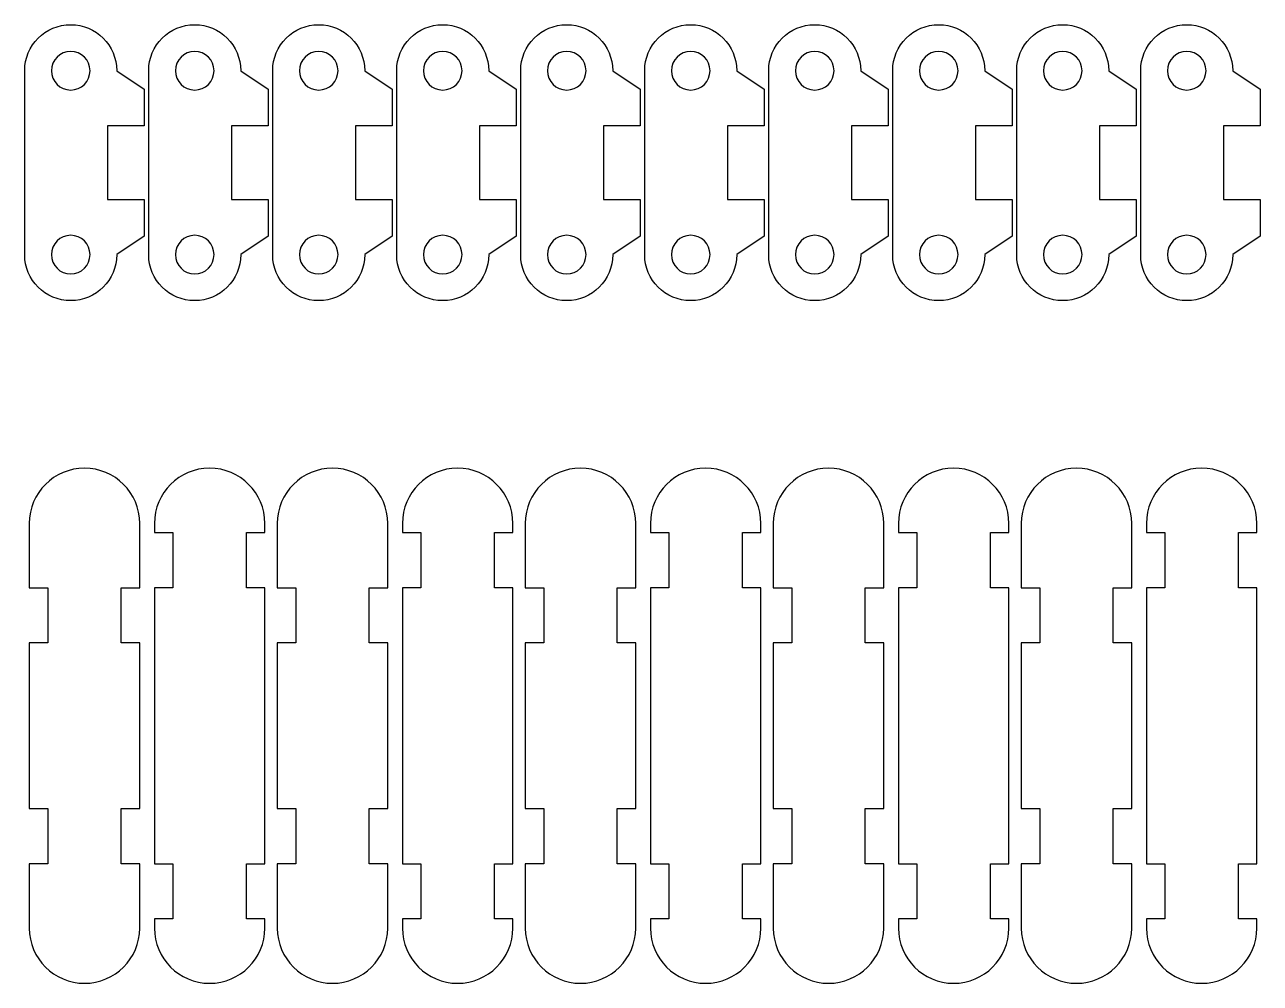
# Model space of a CAD drawing. Header units: inches. Extents: x 1117 to 1992, y -2324 to -585.
# Drawn here: x 1668.4 to 1735.6, y -2292 to -2239.9 of the extents above; entities that cross this region are included whole.
import ezdxf

# ---------------------------------------------------------------- set-up
doc = ezdxf.new("R2010")
doc.units = ezdxf.units.IN
doc.header["$MEASUREMENT"] = 0
doc.layers.add('Layer 1', color=7, linetype='Continuous')

msp = doc.modelspace()

# ---------------------------------------------------------------- linework, layer by layer
at = {"layer": 'Layer 1', "color": 18, "lineweight": 30, "true_color": 0x010101}
for points, knots in [([(1670.903, -2254.86), (1672.284, -2254.86), (1673.404, -2253.741), (1673.404, -2252.36), (1673.404, -2252.36), (1674.903, -2251.36), (1674.903, -2251.36), (1674.903, -2251.36), (1674.903, -2249.36), (1674.903, -2249.36), (1674.903, -2249.36), (1672.902, -2249.36), (1672.902, -2249.36), (1672.902, -2249.36), (1672.902, -2245.36), (1672.902, -2245.36), (1672.902, -2245.36), (1674.903, -2245.36), (1674.903, -2245.36), (1674.903, -2245.36), (1674.903, -2243.36), (1674.903, -2243.36), (1674.903, -2243.36), (1673.404, -2242.36), (1673.404, -2242.36), (1673.404, -2240.979), (1672.284, -2239.86), (1670.903, -2239.86), (1669.523, -2239.86), (1668.403, -2240.979), (1668.403, -2242.36), (1668.403, -2242.36), (1668.403, -2252.36), (1668.403, -2252.36), (1668.403, -2253.741), (1669.523, -2254.86), (1670.903, -2254.86)], [0, 0, 0, 0, 1, 1, 1, 2, 2, 2, 3, 3, 3, 4, 4, 4, 5, 5, 5, 6, 6, 6, 7, 7, 7, 8, 8, 8, 9, 9, 9, 10, 10, 10, 11, 11, 11, 12, 12, 12, 12]), ([(1677.643, -2254.86), (1679.024, -2254.86), (1680.144, -2253.741), (1680.144, -2252.36), (1680.144, -2252.36), (1681.644, -2251.36), (1681.644, -2251.36), (1681.644, -2251.36), (1681.644, -2249.36), (1681.644, -2249.36), (1681.644, -2249.36), (1679.641, -2249.36), (1679.641, -2249.36), (1679.641, -2249.36), (1679.641, -2245.36), (1679.641, -2245.36), (1679.641, -2245.36), (1681.644, -2245.36), (1681.644, -2245.36), (1681.644, -2245.36), (1681.644, -2243.36), (1681.644, -2243.36), (1681.644, -2243.36), (1680.144, -2242.36), (1680.144, -2242.36), (1680.144, -2240.979), (1679.024, -2239.86), (1677.643, -2239.86), (1676.263, -2239.86), (1675.143, -2240.979), (1675.143, -2242.36), (1675.143, -2242.36), (1675.143, -2252.36), (1675.143, -2252.36), (1675.143, -2253.741), (1676.263, -2254.86), (1677.643, -2254.86)], [0, 0, 0, 0, 1, 1, 1, 2, 2, 2, 3, 3, 3, 4, 4, 4, 5, 5, 5, 6, 6, 6, 7, 7, 7, 8, 8, 8, 9, 9, 9, 10, 10, 10, 11, 11, 11, 12, 12, 12, 12]), ([(1684.383, -2254.86), (1685.764, -2254.86), (1686.884, -2253.741), (1686.884, -2252.36), (1686.884, -2252.36), (1688.383, -2251.36), (1688.383, -2251.36), (1688.383, -2251.36), (1688.383, -2249.36), (1688.383, -2249.36), (1688.383, -2249.36), (1686.382, -2249.36), (1686.382, -2249.36), (1686.382, -2249.36), (1686.382, -2245.36), (1686.382, -2245.36), (1686.382, -2245.36), (1688.383, -2245.36), (1688.383, -2245.36), (1688.383, -2245.36), (1688.383, -2243.36), (1688.383, -2243.36), (1688.383, -2243.36), (1686.884, -2242.36), (1686.884, -2242.36), (1686.884, -2240.979), (1685.764, -2239.86), (1684.383, -2239.86), (1683.003, -2239.86), (1681.883, -2240.979), (1681.883, -2242.36), (1681.883, -2242.36), (1681.883, -2252.36), (1681.883, -2252.36), (1681.883, -2253.741), (1683.003, -2254.86), (1684.383, -2254.86)], [0, 0, 0, 0, 1, 1, 1, 2, 2, 2, 3, 3, 3, 4, 4, 4, 5, 5, 5, 6, 6, 6, 7, 7, 7, 8, 8, 8, 9, 9, 9, 10, 10, 10, 11, 11, 11, 12, 12, 12, 12]), ([(1691.123, -2254.86), (1692.504, -2254.86), (1693.624, -2253.741), (1693.624, -2252.36), (1693.624, -2252.36), (1695.124, -2251.36), (1695.124, -2251.36), (1695.124, -2251.36), (1695.124, -2249.36), (1695.124, -2249.36), (1695.124, -2249.36), (1693.122, -2249.36), (1693.122, -2249.36), (1693.122, -2249.36), (1693.122, -2245.36), (1693.122, -2245.36), (1693.122, -2245.36), (1695.124, -2245.36), (1695.124, -2245.36), (1695.124, -2245.36), (1695.124, -2243.36), (1695.124, -2243.36), (1695.124, -2243.36), (1693.624, -2242.36), (1693.624, -2242.36), (1693.624, -2240.979), (1692.504, -2239.86), (1691.123, -2239.86), (1689.743, -2239.86), (1688.623, -2240.979), (1688.623, -2242.36), (1688.623, -2242.36), (1688.623, -2252.36), (1688.623, -2252.36), (1688.623, -2253.741), (1689.743, -2254.86), (1691.123, -2254.86)], [0, 0, 0, 0, 1, 1, 1, 2, 2, 2, 3, 3, 3, 4, 4, 4, 5, 5, 5, 6, 6, 6, 7, 7, 7, 8, 8, 8, 9, 9, 9, 10, 10, 10, 11, 11, 11, 12, 12, 12, 12]), ([(1697.863, -2254.86), (1699.244, -2254.86), (1700.364, -2253.741), (1700.364, -2252.36), (1700.364, -2252.36), (1701.863, -2251.36), (1701.863, -2251.36), (1701.863, -2251.36), (1701.863, -2249.36), (1701.863, -2249.36), (1701.863, -2249.36), (1699.862, -2249.36), (1699.862, -2249.36), (1699.862, -2249.36), (1699.862, -2245.36), (1699.862, -2245.36), (1699.862, -2245.36), (1701.863, -2245.36), (1701.863, -2245.36), (1701.863, -2245.36), (1701.863, -2243.36), (1701.863, -2243.36), (1701.863, -2243.36), (1700.364, -2242.36), (1700.364, -2242.36), (1700.364, -2240.979), (1699.244, -2239.86), (1697.863, -2239.86), (1696.483, -2239.86), (1695.363, -2240.979), (1695.363, -2242.36), (1695.363, -2242.36), (1695.363, -2252.36), (1695.363, -2252.36), (1695.363, -2253.741), (1696.483, -2254.86), (1697.863, -2254.86)], [0, 0, 0, 0, 1, 1, 1, 2, 2, 2, 3, 3, 3, 4, 4, 4, 5, 5, 5, 6, 6, 6, 7, 7, 7, 8, 8, 8, 9, 9, 9, 10, 10, 10, 11, 11, 11, 12, 12, 12, 12]), ([(1704.603, -2254.86), (1705.983, -2254.86), (1707.104, -2253.741), (1707.104, -2252.36), (1707.104, -2252.36), (1708.604, -2251.36), (1708.604, -2251.36), (1708.604, -2251.36), (1708.604, -2249.36), (1708.604, -2249.36), (1708.604, -2249.36), (1706.601, -2249.36), (1706.601, -2249.36), (1706.601, -2249.36), (1706.601, -2245.36), (1706.601, -2245.36), (1706.601, -2245.36), (1708.604, -2245.36), (1708.604, -2245.36), (1708.604, -2245.36), (1708.604, -2243.36), (1708.604, -2243.36), (1708.604, -2243.36), (1707.104, -2242.36), (1707.104, -2242.36), (1707.104, -2240.979), (1705.984, -2239.86), (1704.603, -2239.86), (1703.223, -2239.86), (1702.102, -2240.979), (1702.102, -2242.36), (1702.102, -2242.36), (1702.102, -2252.36), (1702.102, -2252.36), (1702.103, -2253.741), (1703.223, -2254.86), (1704.603, -2254.86)], [0, 0, 0, 0, 1, 1, 1, 2, 2, 2, 3, 3, 3, 4, 4, 4, 5, 5, 5, 6, 6, 6, 7, 7, 7, 8, 8, 8, 9, 9, 9, 10, 10, 10, 11, 11, 11, 12, 12, 12, 12]), ([(1711.343, -2254.86), (1712.724, -2254.86), (1713.844, -2253.741), (1713.844, -2252.36), (1713.844, -2252.36), (1715.343, -2251.36), (1715.343, -2251.36), (1715.343, -2251.36), (1715.343, -2249.36), (1715.343, -2249.36), (1715.343, -2249.36), (1713.342, -2249.36), (1713.342, -2249.36), (1713.342, -2249.36), (1713.342, -2245.36), (1713.342, -2245.36), (1713.342, -2245.36), (1715.343, -2245.36), (1715.343, -2245.36), (1715.343, -2245.36), (1715.343, -2243.36), (1715.343, -2243.36), (1715.343, -2243.36), (1713.844, -2242.36), (1713.844, -2242.36), (1713.844, -2240.979), (1712.724, -2239.86), (1711.343, -2239.86), (1709.963, -2239.86), (1708.843, -2240.979), (1708.843, -2242.36), (1708.843, -2242.36), (1708.843, -2252.36), (1708.843, -2252.36), (1708.843, -2253.741), (1709.963, -2254.86), (1711.343, -2254.86)], [0, 0, 0, 0, 1, 1, 1, 2, 2, 2, 3, 3, 3, 4, 4, 4, 5, 5, 5, 6, 6, 6, 7, 7, 7, 8, 8, 8, 9, 9, 9, 10, 10, 10, 11, 11, 11, 12, 12, 12, 12]), ([(1718.084, -2254.86), (1719.464, -2254.86), (1720.584, -2253.741), (1720.584, -2252.36), (1720.584, -2252.36), (1722.084, -2251.36), (1722.084, -2251.36), (1722.084, -2251.36), (1722.084, -2249.36), (1722.084, -2249.36), (1722.084, -2249.36), (1720.082, -2249.36), (1720.082, -2249.36), (1720.082, -2249.36), (1720.082, -2245.36), (1720.082, -2245.36), (1720.082, -2245.36), (1722.084, -2245.36), (1722.084, -2245.36), (1722.084, -2245.36), (1722.084, -2243.36), (1722.084, -2243.36), (1722.084, -2243.36), (1720.584, -2242.36), (1720.584, -2242.36), (1720.584, -2240.979), (1719.464, -2239.86), (1718.084, -2239.86), (1716.703, -2239.86), (1715.583, -2240.979), (1715.583, -2242.36), (1715.583, -2242.36), (1715.583, -2252.36), (1715.583, -2252.36), (1715.583, -2253.741), (1716.703, -2254.86), (1718.084, -2254.86)], [0, 0, 0, 0, 1, 1, 1, 2, 2, 2, 3, 3, 3, 4, 4, 4, 5, 5, 5, 6, 6, 6, 7, 7, 7, 8, 8, 8, 9, 9, 9, 10, 10, 10, 11, 11, 11, 12, 12, 12, 12]), ([(1724.823, -2254.86), (1726.204, -2254.86), (1727.324, -2253.741), (1727.324, -2252.36), (1727.324, -2252.36), (1728.823, -2251.36), (1728.823, -2251.36), (1728.823, -2251.36), (1728.823, -2249.36), (1728.823, -2249.36), (1728.823, -2249.36), (1726.822, -2249.36), (1726.822, -2249.36), (1726.822, -2249.36), (1726.822, -2245.36), (1726.822, -2245.36), (1726.822, -2245.36), (1728.823, -2245.36), (1728.823, -2245.36), (1728.823, -2245.36), (1728.823, -2243.36), (1728.823, -2243.36), (1728.823, -2243.36), (1727.324, -2242.36), (1727.324, -2242.36), (1727.324, -2240.979), (1726.204, -2239.86), (1724.823, -2239.86), (1723.443, -2239.86), (1722.323, -2240.979), (1722.323, -2242.36), (1722.323, -2242.36), (1722.323, -2252.36), (1722.323, -2252.36), (1722.323, -2253.741), (1723.443, -2254.86), (1724.823, -2254.86)], [0, 0, 0, 0, 1, 1, 1, 2, 2, 2, 3, 3, 3, 4, 4, 4, 5, 5, 5, 6, 6, 6, 7, 7, 7, 8, 8, 8, 9, 9, 9, 10, 10, 10, 11, 11, 11, 12, 12, 12, 12]), ([(1731.564, -2254.86), (1732.944, -2254.86), (1734.064, -2253.741), (1734.064, -2252.36), (1734.064, -2252.36), (1735.564, -2251.36), (1735.564, -2251.36), (1735.564, -2251.36), (1735.564, -2249.36), (1735.564, -2249.36), (1735.564, -2249.36), (1733.562, -2249.36), (1733.562, -2249.36), (1733.562, -2249.36), (1733.562, -2245.36), (1733.562, -2245.36), (1733.562, -2245.36), (1735.564, -2245.36), (1735.564, -2245.36), (1735.564, -2245.36), (1735.564, -2243.36), (1735.564, -2243.36), (1735.564, -2243.36), (1734.064, -2242.36), (1734.064, -2242.36), (1734.064, -2240.979), (1732.944, -2239.86), (1731.564, -2239.86), (1730.183, -2239.86), (1729.063, -2240.979), (1729.063, -2242.36), (1729.063, -2242.36), (1729.063, -2252.36), (1729.063, -2252.36), (1729.063, -2253.741), (1730.183, -2254.86), (1731.564, -2254.86)], [0, 0, 0, 0, 1, 1, 1, 2, 2, 2, 3, 3, 3, 4, 4, 4, 5, 5, 5, 6, 6, 6, 7, 7, 7, 8, 8, 8, 9, 9, 9, 10, 10, 10, 11, 11, 11, 12, 12, 12, 12]), ([(1670.903, -2243.41), (1670.323, -2243.41), (1669.853, -2242.94), (1669.853, -2242.36), (1669.853, -2241.779), (1670.323, -2241.309), (1670.903, -2241.309), (1671.484, -2241.309), (1671.953, -2241.779), (1671.953, -2242.36), (1671.953, -2242.94), (1671.483, -2243.41), (1670.903, -2243.41)], [0, 0, 0, 0, 1, 1, 1, 2, 2, 2, 3, 3, 3, 4, 4, 4, 4]), ([(1677.643, -2243.41), (1677.063, -2243.41), (1676.593, -2242.94), (1676.593, -2242.36), (1676.593, -2241.779), (1677.063, -2241.309), (1677.643, -2241.309), (1678.224, -2241.309), (1678.694, -2241.779), (1678.694, -2242.36), (1678.694, -2242.94), (1678.223, -2243.41), (1677.643, -2243.41)], [0, 0, 0, 0, 1, 1, 1, 2, 2, 2, 3, 3, 3, 4, 4, 4, 4]), ([(1684.383, -2243.41), (1683.802, -2243.41), (1683.333, -2242.94), (1683.333, -2242.36), (1683.333, -2241.779), (1683.802, -2241.309), (1684.383, -2241.309), (1684.963, -2241.309), (1685.433, -2241.779), (1685.433, -2242.36), (1685.433, -2242.94), (1684.963, -2243.41), (1684.383, -2243.41)], [0, 0, 0, 0, 1, 1, 1, 2, 2, 2, 3, 3, 3, 4, 4, 4, 4]), ([(1691.123, -2243.41), (1690.543, -2243.41), (1690.073, -2242.94), (1690.073, -2242.36), (1690.073, -2241.779), (1690.543, -2241.309), (1691.123, -2241.309), (1691.704, -2241.309), (1692.174, -2241.779), (1692.174, -2242.36), (1692.174, -2242.94), (1691.703, -2243.41), (1691.123, -2243.41)], [0, 0, 0, 0, 1, 1, 1, 2, 2, 2, 3, 3, 3, 4, 4, 4, 4]), ([(1697.863, -2243.41), (1697.283, -2243.41), (1696.814, -2242.94), (1696.814, -2242.36), (1696.814, -2241.779), (1697.283, -2241.309), (1697.863, -2241.309), (1698.443, -2241.309), (1698.913, -2241.779), (1698.913, -2242.36), (1698.913, -2242.94), (1698.443, -2243.41), (1697.863, -2243.41)], [0, 0, 0, 0, 1, 1, 1, 2, 2, 2, 3, 3, 3, 4, 4, 4, 4]), ([(1704.603, -2243.41), (1704.023, -2243.41), (1703.553, -2242.94), (1703.553, -2242.36), (1703.553, -2241.779), (1704.023, -2241.309), (1704.603, -2241.309), (1705.184, -2241.309), (1705.654, -2241.779), (1705.654, -2242.36), (1705.653, -2242.94), (1705.183, -2243.41), (1704.603, -2243.41)], [0, 0, 0, 0, 1, 1, 1, 2, 2, 2, 3, 3, 3, 4, 4, 4, 4]), ([(1711.343, -2243.41), (1710.763, -2243.41), (1710.294, -2242.94), (1710.294, -2242.36), (1710.294, -2241.779), (1710.763, -2241.309), (1711.343, -2241.309), (1711.923, -2241.309), (1712.393, -2241.779), (1712.393, -2242.36), (1712.393, -2242.94), (1711.923, -2243.41), (1711.343, -2243.41)], [0, 0, 0, 0, 1, 1, 1, 2, 2, 2, 3, 3, 3, 4, 4, 4, 4]), ([(1718.084, -2243.41), (1717.503, -2243.41), (1717.033, -2242.94), (1717.033, -2242.36), (1717.033, -2241.779), (1717.503, -2241.309), (1718.084, -2241.309), (1718.664, -2241.309), (1719.134, -2241.779), (1719.134, -2242.36), (1719.133, -2242.94), (1718.663, -2243.41), (1718.084, -2243.41)], [0, 0, 0, 0, 1, 1, 1, 2, 2, 2, 3, 3, 3, 4, 4, 4, 4]), ([(1724.823, -2243.41), (1724.243, -2243.41), (1723.774, -2242.94), (1723.774, -2242.36), (1723.774, -2241.779), (1724.243, -2241.309), (1724.823, -2241.309), (1725.404, -2241.309), (1725.874, -2241.779), (1725.874, -2242.36), (1725.874, -2242.94), (1725.404, -2243.41), (1724.823, -2243.41)], [0, 0, 0, 0, 1, 1, 1, 2, 2, 2, 3, 3, 3, 4, 4, 4, 4]), ([(1731.564, -2243.41), (1730.983, -2243.41), (1730.513, -2242.94), (1730.513, -2242.36), (1730.513, -2241.779), (1730.983, -2241.309), (1731.564, -2241.309), (1732.144, -2241.309), (1732.614, -2241.779), (1732.614, -2242.36), (1732.613, -2242.94), (1732.143, -2243.41), (1731.564, -2243.41)], [0, 0, 0, 0, 1, 1, 1, 2, 2, 2, 3, 3, 3, 4, 4, 4, 4]), ([(1670.903, -2253.41), (1670.323, -2253.41), (1669.853, -2252.939), (1669.853, -2252.36), (1669.853, -2251.779), (1670.323, -2251.309), (1670.903, -2251.309), (1671.484, -2251.309), (1671.953, -2251.779), (1671.953, -2252.36), (1671.953, -2252.939), (1671.483, -2253.41), (1670.903, -2253.41)], [0, 0, 0, 0, 1, 1, 1, 2, 2, 2, 3, 3, 3, 4, 4, 4, 4]), ([(1677.643, -2253.41), (1677.063, -2253.41), (1676.593, -2252.939), (1676.593, -2252.36), (1676.593, -2251.779), (1677.063, -2251.309), (1677.643, -2251.309), (1678.224, -2251.309), (1678.694, -2251.779), (1678.694, -2252.36), (1678.694, -2252.939), (1678.223, -2253.41), (1677.643, -2253.41)], [0, 0, 0, 0, 1, 1, 1, 2, 2, 2, 3, 3, 3, 4, 4, 4, 4]), ([(1684.383, -2253.41), (1683.802, -2253.41), (1683.333, -2252.939), (1683.333, -2252.36), (1683.333, -2251.779), (1683.802, -2251.309), (1684.383, -2251.309), (1684.963, -2251.309), (1685.433, -2251.779), (1685.433, -2252.36), (1685.433, -2252.939), (1684.963, -2253.41), (1684.383, -2253.41)], [0, 0, 0, 0, 1, 1, 1, 2, 2, 2, 3, 3, 3, 4, 4, 4, 4]), ([(1691.123, -2253.41), (1690.543, -2253.41), (1690.073, -2252.939), (1690.073, -2252.36), (1690.073, -2251.779), (1690.543, -2251.309), (1691.123, -2251.309), (1691.704, -2251.309), (1692.174, -2251.779), (1692.174, -2252.36), (1692.174, -2252.939), (1691.703, -2253.41), (1691.123, -2253.41)], [0, 0, 0, 0, 1, 1, 1, 2, 2, 2, 3, 3, 3, 4, 4, 4, 4]), ([(1697.863, -2253.41), (1697.283, -2253.41), (1696.814, -2252.939), (1696.814, -2252.36), (1696.814, -2251.779), (1697.283, -2251.309), (1697.863, -2251.309), (1698.443, -2251.309), (1698.913, -2251.779), (1698.913, -2252.36), (1698.913, -2252.939), (1698.443, -2253.41), (1697.863, -2253.41)], [0, 0, 0, 0, 1, 1, 1, 2, 2, 2, 3, 3, 3, 4, 4, 4, 4]), ([(1704.603, -2253.41), (1704.023, -2253.41), (1703.553, -2252.939), (1703.553, -2252.36), (1703.553, -2251.779), (1704.023, -2251.309), (1704.603, -2251.309), (1705.184, -2251.309), (1705.654, -2251.779), (1705.654, -2252.36), (1705.654, -2252.939), (1705.183, -2253.41), (1704.603, -2253.41)], [0, 0, 0, 0, 1, 1, 1, 2, 2, 2, 3, 3, 3, 4, 4, 4, 4]), ([(1711.343, -2253.41), (1710.763, -2253.41), (1710.294, -2252.939), (1710.294, -2252.36), (1710.294, -2251.779), (1710.763, -2251.309), (1711.343, -2251.309), (1711.923, -2251.309), (1712.393, -2251.779), (1712.393, -2252.36), (1712.393, -2252.939), (1711.923, -2253.41), (1711.343, -2253.41)], [0, 0, 0, 0, 1, 1, 1, 2, 2, 2, 3, 3, 3, 4, 4, 4, 4]), ([(1718.084, -2253.41), (1717.503, -2253.41), (1717.033, -2252.939), (1717.033, -2252.36), (1717.033, -2251.779), (1717.503, -2251.309), (1718.084, -2251.309), (1718.664, -2251.309), (1719.134, -2251.779), (1719.134, -2252.36), (1719.134, -2252.939), (1718.663, -2253.41), (1718.084, -2253.41)], [0, 0, 0, 0, 1, 1, 1, 2, 2, 2, 3, 3, 3, 4, 4, 4, 4]), ([(1724.823, -2253.41), (1724.243, -2253.41), (1723.774, -2252.939), (1723.774, -2252.36), (1723.774, -2251.779), (1724.243, -2251.309), (1724.823, -2251.309), (1725.404, -2251.309), (1725.874, -2251.779), (1725.874, -2252.36), (1725.874, -2252.939), (1725.404, -2253.41), (1724.823, -2253.41)], [0, 0, 0, 0, 1, 1, 1, 2, 2, 2, 3, 3, 3, 4, 4, 4, 4]), ([(1731.564, -2253.41), (1730.983, -2253.41), (1730.513, -2252.939), (1730.513, -2252.36), (1730.513, -2251.779), (1730.983, -2251.309), (1731.564, -2251.309), (1732.144, -2251.309), (1732.614, -2251.779), (1732.614, -2252.36), (1732.614, -2252.939), (1732.143, -2253.41), (1731.564, -2253.41)], [0, 0, 0, 0, 1, 1, 1, 2, 2, 2, 3, 3, 3, 4, 4, 4, 4]), ([(1668.653, -2288.968), (1668.653, -2288.968), (1668.653, -2285.468), (1668.653, -2285.468), (1668.653, -2285.468), (1669.655, -2285.468), (1669.655, -2285.468), (1669.655, -2285.468), (1669.655, -2282.468), (1669.655, -2282.468), (1669.655, -2282.468), (1668.653, -2282.468), (1668.653, -2282.468), (1668.653, -2282.468), (1668.653, -2273.468), (1668.653, -2273.468), (1668.653, -2273.468), (1669.655, -2273.468), (1669.655, -2273.468), (1669.655, -2273.468), (1669.655, -2270.468), (1669.655, -2270.468), (1669.655, -2270.468), (1668.653, -2270.468), (1668.653, -2270.468), (1668.653, -2270.468), (1668.653, -2266.967), (1668.653, -2266.967), (1668.653, -2265.312), (1669.997, -2263.967), (1671.653, -2263.967), (1673.31, -2263.967), (1674.653, -2265.312), (1674.653, -2266.967), (1674.653, -2266.967), (1674.653, -2270.468), (1674.653, -2270.468), (1674.653, -2270.468), (1673.655, -2270.468), (1673.655, -2270.468), (1673.655, -2270.468), (1673.655, -2273.468), (1673.655, -2273.468), (1673.655, -2273.468), (1674.653, -2273.468), (1674.653, -2273.468), (1674.653, -2273.468), (1674.653, -2282.468), (1674.653, -2282.468), (1674.653, -2282.468), (1673.655, -2282.468), (1673.655, -2282.468), (1673.655, -2282.468), (1673.655, -2285.468), (1673.655, -2285.468), (1673.655, -2285.468), (1674.653, -2285.468), (1674.653, -2285.468), (1674.653, -2285.468), (1674.653, -2288.968), (1674.653, -2288.968), (1674.653, -2290.625), (1673.31, -2291.968), (1671.653, -2291.968), (1669.997, -2291.968), (1668.653, -2290.625), (1668.653, -2288.968)], [0, 0, 0, 0, 1, 1, 1, 2, 2, 2, 3, 3, 3, 4, 4, 4, 5, 5, 5, 6, 6, 6, 7, 7, 7, 8, 8, 8, 9, 9, 9, 10, 10, 10, 11, 11, 11, 12, 12, 12, 13, 13, 13, 14, 14, 14, 15, 15, 15, 16, 16, 16, 17, 17, 17, 18, 18, 18, 19, 19, 19, 20, 20, 20, 21, 21, 21, 22, 22, 22, 22]), ([(1675.455, -2288.968), (1675.455, -2288.968), (1675.455, -2288.469), (1675.455, -2288.469), (1675.455, -2288.469), (1676.457, -2288.469), (1676.457, -2288.469), (1676.457, -2288.469), (1676.457, -2285.469), (1676.457, -2285.469), (1676.457, -2285.469), (1675.455, -2285.469), (1675.455, -2285.469), (1675.455, -2285.469), (1675.455, -2270.47), (1675.455, -2270.47), (1675.455, -2270.47), (1676.457, -2270.47), (1676.457, -2270.47), (1676.457, -2270.47), (1676.457, -2267.468), (1676.457, -2267.468), (1676.457, -2267.468), (1675.455, -2267.468), (1675.455, -2267.468), (1675.455, -2267.468), (1675.455, -2266.967), (1675.455, -2266.967), (1675.455, -2265.312), (1676.799, -2263.967), (1678.455, -2263.967), (1680.111, -2263.967), (1681.455, -2265.312), (1681.455, -2266.967), (1681.455, -2266.967), (1681.455, -2267.468), (1681.455, -2267.468), (1681.455, -2267.468), (1680.457, -2267.468), (1680.457, -2267.468), (1680.457, -2267.468), (1680.457, -2270.47), (1680.457, -2270.47), (1680.457, -2270.47), (1681.455, -2270.47), (1681.455, -2270.47), (1681.455, -2270.47), (1681.455, -2285.469), (1681.455, -2285.469), (1681.455, -2285.469), (1680.457, -2285.469), (1680.457, -2285.469), (1680.457, -2285.469), (1680.457, -2288.469), (1680.457, -2288.469), (1680.457, -2288.469), (1681.455, -2288.469), (1681.455, -2288.469), (1681.455, -2288.469), (1681.455, -2288.968), (1681.455, -2288.968), (1681.455, -2290.625), (1680.111, -2291.968), (1678.455, -2291.968), (1676.798, -2291.968), (1675.455, -2290.625), (1675.455, -2288.968)], [0, 0, 0, 0, 1, 1, 1, 2, 2, 2, 3, 3, 3, 4, 4, 4, 5, 5, 5, 6, 6, 6, 7, 7, 7, 8, 8, 8, 9, 9, 9, 10, 10, 10, 11, 11, 11, 12, 12, 12, 13, 13, 13, 14, 14, 14, 15, 15, 15, 16, 16, 16, 17, 17, 17, 18, 18, 18, 19, 19, 19, 20, 20, 20, 21, 21, 21, 22, 22, 22, 22]), ([(1682.133, -2288.968), (1682.133, -2288.968), (1682.133, -2285.468), (1682.133, -2285.468), (1682.133, -2285.468), (1683.135, -2285.468), (1683.135, -2285.468), (1683.135, -2285.468), (1683.135, -2282.468), (1683.135, -2282.468), (1683.135, -2282.468), (1682.133, -2282.468), (1682.133, -2282.468), (1682.133, -2282.468), (1682.133, -2273.468), (1682.133, -2273.468), (1682.133, -2273.468), (1683.135, -2273.468), (1683.135, -2273.468), (1683.135, -2273.468), (1683.135, -2270.468), (1683.135, -2270.468), (1683.135, -2270.468), (1682.133, -2270.468), (1682.133, -2270.468), (1682.133, -2270.468), (1682.133, -2266.967), (1682.133, -2266.967), (1682.133, -2265.312), (1683.477, -2263.967), (1685.133, -2263.967), (1686.79, -2263.967), (1688.133, -2265.312), (1688.133, -2266.967), (1688.133, -2266.967), (1688.133, -2270.468), (1688.133, -2270.468), (1688.133, -2270.468), (1687.135, -2270.468), (1687.135, -2270.468), (1687.135, -2270.468), (1687.135, -2273.468), (1687.135, -2273.468), (1687.135, -2273.468), (1688.133, -2273.468), (1688.133, -2273.468), (1688.133, -2273.468), (1688.133, -2282.468), (1688.133, -2282.468), (1688.133, -2282.468), (1687.135, -2282.468), (1687.135, -2282.468), (1687.135, -2282.468), (1687.135, -2285.468), (1687.135, -2285.468), (1687.135, -2285.468), (1688.133, -2285.468), (1688.133, -2285.468), (1688.133, -2285.468), (1688.133, -2288.968), (1688.133, -2288.968), (1688.133, -2290.625), (1686.79, -2291.968), (1685.133, -2291.968), (1683.477, -2291.968), (1682.133, -2290.625), (1682.133, -2288.968)], [0, 0, 0, 0, 1, 1, 1, 2, 2, 2, 3, 3, 3, 4, 4, 4, 5, 5, 5, 6, 6, 6, 7, 7, 7, 8, 8, 8, 9, 9, 9, 10, 10, 10, 11, 11, 11, 12, 12, 12, 13, 13, 13, 14, 14, 14, 15, 15, 15, 16, 16, 16, 17, 17, 17, 18, 18, 18, 19, 19, 19, 20, 20, 20, 21, 21, 21, 22, 22, 22, 22]), ([(1688.934, -2288.968), (1688.934, -2288.968), (1688.934, -2288.469), (1688.934, -2288.469), (1688.934, -2288.469), (1689.936, -2288.469), (1689.936, -2288.469), (1689.936, -2288.469), (1689.936, -2285.469), (1689.936, -2285.469), (1689.936, -2285.469), (1688.934, -2285.469), (1688.934, -2285.469), (1688.934, -2285.469), (1688.934, -2270.47), (1688.934, -2270.47), (1688.934, -2270.47), (1689.936, -2270.47), (1689.936, -2270.47), (1689.936, -2270.47), (1689.936, -2267.468), (1689.936, -2267.468), (1689.936, -2267.468), (1688.934, -2267.468), (1688.934, -2267.468), (1688.934, -2267.468), (1688.934, -2266.967), (1688.934, -2266.967), (1688.934, -2265.312), (1690.278, -2263.967), (1691.935, -2263.967), (1693.591, -2263.967), (1694.935, -2265.312), (1694.935, -2266.967), (1694.935, -2266.967), (1694.935, -2267.468), (1694.935, -2267.468), (1694.935, -2267.468), (1693.937, -2267.468), (1693.937, -2267.468), (1693.937, -2267.468), (1693.937, -2270.47), (1693.937, -2270.47), (1693.937, -2270.47), (1694.935, -2270.47), (1694.935, -2270.47), (1694.935, -2270.47), (1694.935, -2285.469), (1694.935, -2285.469), (1694.935, -2285.469), (1693.937, -2285.469), (1693.937, -2285.469), (1693.937, -2285.469), (1693.937, -2288.469), (1693.937, -2288.469), (1693.937, -2288.469), (1694.935, -2288.469), (1694.935, -2288.469), (1694.935, -2288.469), (1694.935, -2288.968), (1694.935, -2288.968), (1694.935, -2290.625), (1693.591, -2291.968), (1691.935, -2291.968), (1690.278, -2291.968), (1688.934, -2290.625), (1688.934, -2288.968)], [0, 0, 0, 0, 1, 1, 1, 2, 2, 2, 3, 3, 3, 4, 4, 4, 5, 5, 5, 6, 6, 6, 7, 7, 7, 8, 8, 8, 9, 9, 9, 10, 10, 10, 11, 11, 11, 12, 12, 12, 13, 13, 13, 14, 14, 14, 15, 15, 15, 16, 16, 16, 17, 17, 17, 18, 18, 18, 19, 19, 19, 20, 20, 20, 21, 21, 21, 22, 22, 22, 22]), ([(1695.613, -2288.968), (1695.613, -2288.968), (1695.613, -2285.468), (1695.613, -2285.468), (1695.613, -2285.468), (1696.615, -2285.468), (1696.615, -2285.468), (1696.615, -2285.468), (1696.615, -2282.468), (1696.615, -2282.468), (1696.615, -2282.468), (1695.613, -2282.468), (1695.613, -2282.468), (1695.613, -2282.468), (1695.613, -2273.468), (1695.613, -2273.468), (1695.613, -2273.468), (1696.615, -2273.468), (1696.615, -2273.468), (1696.615, -2273.468), (1696.615, -2270.468), (1696.615, -2270.468), (1696.615, -2270.468), (1695.613, -2270.468), (1695.613, -2270.468), (1695.613, -2270.468), (1695.613, -2266.967), (1695.613, -2266.967), (1695.613, -2265.312), (1696.957, -2263.967), (1698.613, -2263.967), (1700.27, -2263.967), (1701.613, -2265.312), (1701.613, -2266.967), (1701.613, -2266.967), (1701.613, -2270.468), (1701.613, -2270.468), (1701.613, -2270.468), (1700.615, -2270.468), (1700.615, -2270.468), (1700.615, -2270.468), (1700.615, -2273.468), (1700.615, -2273.468), (1700.615, -2273.468), (1701.613, -2273.468), (1701.613, -2273.468), (1701.613, -2273.468), (1701.613, -2282.468), (1701.613, -2282.468), (1701.613, -2282.468), (1700.615, -2282.468), (1700.615, -2282.468), (1700.615, -2282.468), (1700.615, -2285.468), (1700.615, -2285.468), (1700.615, -2285.468), (1701.613, -2285.468), (1701.613, -2285.468), (1701.613, -2285.468), (1701.613, -2288.968), (1701.613, -2288.968), (1701.613, -2290.625), (1700.27, -2291.968), (1698.613, -2291.968), (1696.957, -2291.968), (1695.613, -2290.625), (1695.613, -2288.968)], [0, 0, 0, 0, 1, 1, 1, 2, 2, 2, 3, 3, 3, 4, 4, 4, 5, 5, 5, 6, 6, 6, 7, 7, 7, 8, 8, 8, 9, 9, 9, 10, 10, 10, 11, 11, 11, 12, 12, 12, 13, 13, 13, 14, 14, 14, 15, 15, 15, 16, 16, 16, 17, 17, 17, 18, 18, 18, 19, 19, 19, 20, 20, 20, 21, 21, 21, 22, 22, 22, 22]), ([(1702.415, -2288.968), (1702.415, -2288.968), (1702.415, -2288.469), (1702.415, -2288.469), (1702.415, -2288.469), (1703.416, -2288.469), (1703.416, -2288.469), (1703.416, -2288.469), (1703.416, -2285.469), (1703.416, -2285.469), (1703.416, -2285.469), (1702.415, -2285.469), (1702.415, -2285.469), (1702.415, -2285.469), (1702.415, -2270.47), (1702.415, -2270.47), (1702.415, -2270.47), (1703.416, -2270.47), (1703.416, -2270.47), (1703.416, -2270.47), (1703.416, -2267.468), (1703.416, -2267.468), (1703.416, -2267.468), (1702.415, -2267.468), (1702.415, -2267.468), (1702.415, -2267.468), (1702.415, -2266.967), (1702.415, -2266.967), (1702.415, -2265.312), (1703.758, -2263.967), (1705.415, -2263.967), (1707.071, -2263.967), (1708.415, -2265.312), (1708.415, -2266.967), (1708.415, -2266.967), (1708.415, -2267.468), (1708.415, -2267.468), (1708.415, -2267.468), (1707.417, -2267.468), (1707.417, -2267.468), (1707.417, -2267.468), (1707.417, -2270.47), (1707.417, -2270.47), (1707.417, -2270.47), (1708.415, -2270.47), (1708.415, -2270.47), (1708.415, -2270.47), (1708.415, -2285.469), (1708.415, -2285.469), (1708.415, -2285.469), (1707.417, -2285.469), (1707.417, -2285.469), (1707.417, -2285.469), (1707.417, -2288.469), (1707.417, -2288.469), (1707.417, -2288.469), (1708.415, -2288.469), (1708.415, -2288.469), (1708.415, -2288.469), (1708.415, -2288.968), (1708.415, -2288.968), (1708.415, -2290.625), (1707.071, -2291.968), (1705.415, -2291.968), (1703.758, -2291.968), (1702.415, -2290.625), (1702.415, -2288.968)], [0, 0, 0, 0, 1, 1, 1, 2, 2, 2, 3, 3, 3, 4, 4, 4, 5, 5, 5, 6, 6, 6, 7, 7, 7, 8, 8, 8, 9, 9, 9, 10, 10, 10, 11, 11, 11, 12, 12, 12, 13, 13, 13, 14, 14, 14, 15, 15, 15, 16, 16, 16, 17, 17, 17, 18, 18, 18, 19, 19, 19, 20, 20, 20, 21, 21, 21, 22, 22, 22, 22]), ([(1709.093, -2288.968), (1709.093, -2288.968), (1709.093, -2285.468), (1709.093, -2285.468), (1709.093, -2285.468), (1710.095, -2285.468), (1710.095, -2285.468), (1710.095, -2285.468), (1710.095, -2282.468), (1710.095, -2282.468), (1710.095, -2282.468), (1709.093, -2282.468), (1709.093, -2282.468), (1709.093, -2282.468), (1709.093, -2273.468), (1709.093, -2273.468), (1709.093, -2273.468), (1710.095, -2273.468), (1710.095, -2273.468), (1710.095, -2273.468), (1710.095, -2270.468), (1710.095, -2270.468), (1710.095, -2270.468), (1709.093, -2270.468), (1709.093, -2270.468), (1709.093, -2270.468), (1709.093, -2266.967), (1709.093, -2266.967), (1709.093, -2265.312), (1710.437, -2263.967), (1712.093, -2263.967), (1713.75, -2263.967), (1715.093, -2265.312), (1715.093, -2266.967), (1715.093, -2266.967), (1715.093, -2270.468), (1715.093, -2270.468), (1715.093, -2270.468), (1714.095, -2270.468), (1714.095, -2270.468), (1714.095, -2270.468), (1714.095, -2273.468), (1714.095, -2273.468), (1714.095, -2273.468), (1715.093, -2273.468), (1715.093, -2273.468), (1715.093, -2273.468), (1715.093, -2282.468), (1715.093, -2282.468), (1715.093, -2282.468), (1714.095, -2282.468), (1714.095, -2282.468), (1714.095, -2282.468), (1714.095, -2285.468), (1714.095, -2285.468), (1714.095, -2285.468), (1715.093, -2285.468), (1715.093, -2285.468), (1715.093, -2285.468), (1715.093, -2288.968), (1715.093, -2288.968), (1715.093, -2290.625), (1713.75, -2291.968), (1712.093, -2291.968), (1710.437, -2291.968), (1709.093, -2290.625), (1709.093, -2288.968)], [0, 0, 0, 0, 1, 1, 1, 2, 2, 2, 3, 3, 3, 4, 4, 4, 5, 5, 5, 6, 6, 6, 7, 7, 7, 8, 8, 8, 9, 9, 9, 10, 10, 10, 11, 11, 11, 12, 12, 12, 13, 13, 13, 14, 14, 14, 15, 15, 15, 16, 16, 16, 17, 17, 17, 18, 18, 18, 19, 19, 19, 20, 20, 20, 21, 21, 21, 22, 22, 22, 22]), ([(1715.895, -2288.968), (1715.895, -2288.968), (1715.895, -2288.469), (1715.895, -2288.469), (1715.895, -2288.469), (1716.896, -2288.469), (1716.896, -2288.469), (1716.896, -2288.469), (1716.896, -2285.469), (1716.896, -2285.469), (1716.896, -2285.469), (1715.895, -2285.469), (1715.895, -2285.469), (1715.895, -2285.469), (1715.895, -2270.47), (1715.895, -2270.47), (1715.895, -2270.47), (1716.896, -2270.47), (1716.896, -2270.47), (1716.896, -2270.47), (1716.896, -2267.468), (1716.896, -2267.468), (1716.896, -2267.468), (1715.895, -2267.468), (1715.895, -2267.468), (1715.895, -2267.468), (1715.895, -2266.967), (1715.895, -2266.967), (1715.895, -2265.312), (1717.238, -2263.967), (1718.895, -2263.967), (1720.552, -2263.967), (1721.895, -2265.312), (1721.895, -2266.967), (1721.895, -2266.967), (1721.895, -2267.468), (1721.895, -2267.468), (1721.895, -2267.468), (1720.897, -2267.468), (1720.897, -2267.468), (1720.897, -2267.468), (1720.897, -2270.47), (1720.897, -2270.47), (1720.897, -2270.47), (1721.895, -2270.47), (1721.895, -2270.47), (1721.895, -2270.47), (1721.895, -2285.469), (1721.895, -2285.469), (1721.895, -2285.469), (1720.897, -2285.469), (1720.897, -2285.469), (1720.897, -2285.469), (1720.897, -2288.469), (1720.897, -2288.469), (1720.897, -2288.469), (1721.895, -2288.469), (1721.895, -2288.469), (1721.895, -2288.469), (1721.895, -2288.968), (1721.895, -2288.968), (1721.895, -2290.625), (1720.552, -2291.968), (1718.895, -2291.968), (1717.238, -2291.968), (1715.895, -2290.625), (1715.895, -2288.968)], [0, 0, 0, 0, 1, 1, 1, 2, 2, 2, 3, 3, 3, 4, 4, 4, 5, 5, 5, 6, 6, 6, 7, 7, 7, 8, 8, 8, 9, 9, 9, 10, 10, 10, 11, 11, 11, 12, 12, 12, 13, 13, 13, 14, 14, 14, 15, 15, 15, 16, 16, 16, 17, 17, 17, 18, 18, 18, 19, 19, 19, 20, 20, 20, 21, 21, 21, 22, 22, 22, 22]), ([(1722.573, -2288.968), (1722.573, -2288.968), (1722.573, -2285.468), (1722.573, -2285.468), (1722.573, -2285.468), (1723.575, -2285.468), (1723.575, -2285.468), (1723.575, -2285.468), (1723.575, -2282.468), (1723.575, -2282.468), (1723.575, -2282.468), (1722.573, -2282.468), (1722.573, -2282.468), (1722.573, -2282.468), (1722.573, -2273.468), (1722.573, -2273.468), (1722.573, -2273.468), (1723.575, -2273.468), (1723.575, -2273.468), (1723.575, -2273.468), (1723.575, -2270.468), (1723.575, -2270.468), (1723.575, -2270.468), (1722.573, -2270.468), (1722.573, -2270.468), (1722.573, -2270.468), (1722.573, -2266.967), (1722.573, -2266.967), (1722.573, -2265.312), (1723.916, -2263.967), (1725.573, -2263.967), (1727.23, -2263.967), (1728.573, -2265.312), (1728.573, -2266.967), (1728.573, -2266.967), (1728.573, -2270.468), (1728.573, -2270.468), (1728.573, -2270.468), (1727.575, -2270.468), (1727.575, -2270.468), (1727.575, -2270.468), (1727.575, -2273.468), (1727.575, -2273.468), (1727.575, -2273.468), (1728.573, -2273.468), (1728.573, -2273.468), (1728.573, -2273.468), (1728.573, -2282.468), (1728.573, -2282.468), (1728.573, -2282.468), (1727.575, -2282.468), (1727.575, -2282.468), (1727.575, -2282.468), (1727.575, -2285.468), (1727.575, -2285.468), (1727.575, -2285.468), (1728.573, -2285.468), (1728.573, -2285.468), (1728.573, -2285.468), (1728.573, -2288.968), (1728.573, -2288.968), (1728.573, -2290.625), (1727.23, -2291.968), (1725.573, -2291.968), (1723.916, -2291.968), (1722.573, -2290.625), (1722.573, -2288.968)], [0, 0, 0, 0, 1, 1, 1, 2, 2, 2, 3, 3, 3, 4, 4, 4, 5, 5, 5, 6, 6, 6, 7, 7, 7, 8, 8, 8, 9, 9, 9, 10, 10, 10, 11, 11, 11, 12, 12, 12, 13, 13, 13, 14, 14, 14, 15, 15, 15, 16, 16, 16, 17, 17, 17, 18, 18, 18, 19, 19, 19, 20, 20, 20, 21, 21, 21, 22, 22, 22, 22]), ([(1729.375, -2288.968), (1729.375, -2288.968), (1729.375, -2288.469), (1729.375, -2288.469), (1729.375, -2288.469), (1730.376, -2288.469), (1730.376, -2288.469), (1730.376, -2288.469), (1730.376, -2285.469), (1730.376, -2285.469), (1730.376, -2285.469), (1729.375, -2285.469), (1729.375, -2285.469), (1729.375, -2285.469), (1729.375, -2270.47), (1729.375, -2270.47), (1729.375, -2270.47), (1730.376, -2270.47), (1730.376, -2270.47), (1730.376, -2270.47), (1730.376, -2267.468), (1730.376, -2267.468), (1730.376, -2267.468), (1729.375, -2267.468), (1729.375, -2267.468), (1729.375, -2267.468), (1729.375, -2266.967), (1729.375, -2266.967), (1729.375, -2265.312), (1730.718, -2263.967), (1732.375, -2263.967), (1734.032, -2263.967), (1735.375, -2265.312), (1735.375, -2266.967), (1735.375, -2266.967), (1735.375, -2267.468), (1735.375, -2267.468), (1735.375, -2267.468), (1734.376, -2267.468), (1734.376, -2267.468), (1734.376, -2267.468), (1734.376, -2270.47), (1734.376, -2270.47), (1734.376, -2270.47), (1735.375, -2270.47), (1735.375, -2270.47), (1735.375, -2270.47), (1735.375, -2285.469), (1735.375, -2285.469), (1735.375, -2285.469), (1734.376, -2285.469), (1734.376, -2285.469), (1734.376, -2285.469), (1734.376, -2288.469), (1734.376, -2288.469), (1734.376, -2288.469), (1735.375, -2288.469), (1735.375, -2288.469), (1735.375, -2288.469), (1735.375, -2288.968), (1735.375, -2288.968), (1735.375, -2290.625), (1734.032, -2291.968), (1732.375, -2291.968), (1730.718, -2291.968), (1729.375, -2290.625), (1729.375, -2288.968)], [0, 0, 0, 0, 1, 1, 1, 2, 2, 2, 3, 3, 3, 4, 4, 4, 5, 5, 5, 6, 6, 6, 7, 7, 7, 8, 8, 8, 9, 9, 9, 10, 10, 10, 11, 11, 11, 12, 12, 12, 13, 13, 13, 14, 14, 14, 15, 15, 15, 16, 16, 16, 17, 17, 17, 18, 18, 18, 19, 19, 19, 20, 20, 20, 21, 21, 21, 22, 22, 22, 22])]:
    msp.add_open_spline(points, degree=3, knots=knots, dxfattribs=at)

doc.saveas('drawing.dxf')
